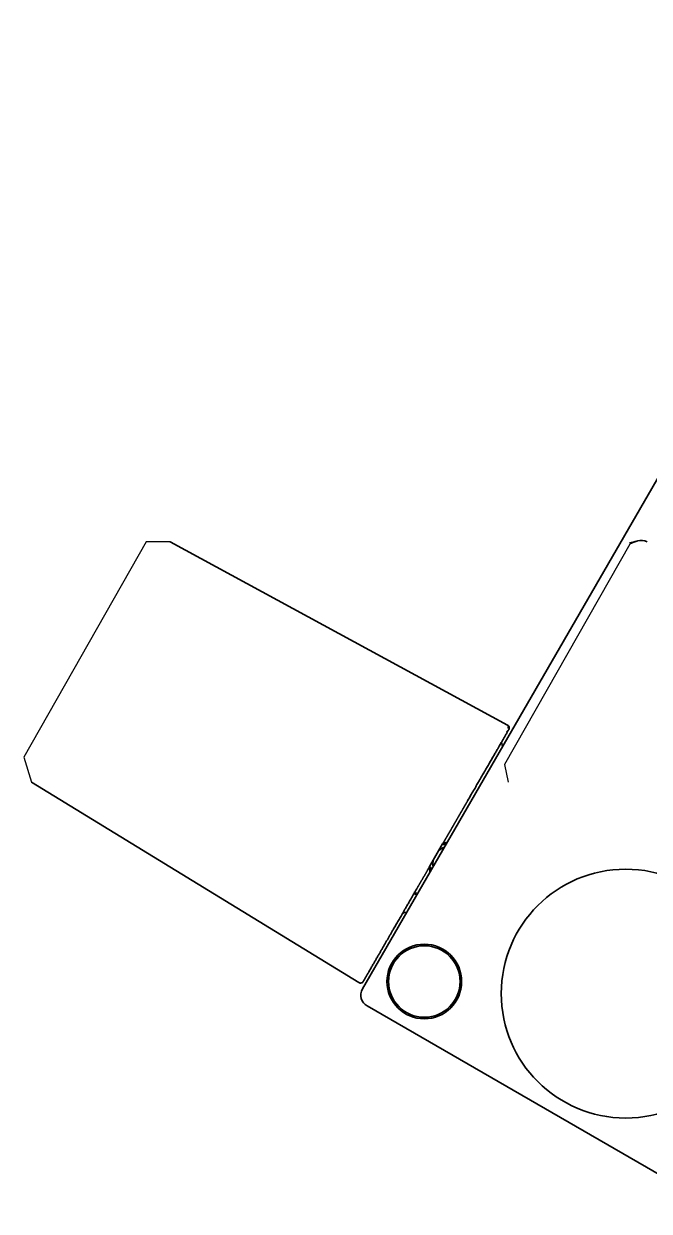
# Model space of a CAD drawing. Header units: inches. Extents: x 786 to 5755, y 618 to 5453.
# Drawn here: x 2918.2 to 3018.7, y 625.7 to 816.6 of the extents above; entities that cross this region are included whole.
import ezdxf

# ---------------------------------------------------------------- set-up
doc = ezdxf.new("R2010")
doc.units = ezdxf.units.IN
doc.layers.add('1', color=7, linetype='Continuous', true_color=0xffffff)

msp = doc.modelspace()

# ---------------------------------------------------------------- linework, layer by layer
at = {"color": 7}
for p, q in [((2937.9, 733.31), (2918.22, 698.7)), ((2941.75, 733.31), (2937.9, 733.31)), ((3015.59, 732.97), (2995.44, 697.55)), ((2918.22, 698.7), (2919.46, 694.7)), ((2995.44, 697.55), (2996.07, 694.7))]:
    msp.add_line(p, q, dxfattribs=at)
at = {"layer": '1', "color": 7, "linetype": 'Continuous', "lineweight": 35}
for p, q in [((2972.65, 661.44), (3062.23, 816.61)), ((2941.75, 733.31), (2995.97, 703.87)), ((2995.15, 700.41), (2994.96, 701.1)), ((2972.07, 662.46), (2919.46, 694.7)), ((2983.37, 681.02), (2985.52, 684.75)), ((2981.16, 676.56), (2981.01, 677.11)), ((2979.15, 673.68), (2979.53, 673.78)), ((2974.56, 664.88), (2974.65, 664.91)), ((3030.54, 625.71), (2973.38, 658.71))]:
    msp.add_line(p, q, dxfattribs=at)
for centre, radius in [((3014.94, 660.7), 20), ((2982.58, 662.64), 6), ((2982.58, 662.64), 5.75)]:
    msp.add_circle(centre, radius, dxfattribs=at)
for centre, radius, start, end in [((3017.41, 731.55), 2, 61.5, 105.75), ((2987.06, 681.41), 3.1, 113.7558, 135.4121), ((2987.06, 681.41), 3.5, 105.5883, 114.5827), ((2987.06, 681.41), 3.1, 164.5946, 186.2508), ((2987.06, 681.41), 3.5, 185.8627, 194.4183), ((2974.38, 660.44), 2, 150, 240)]:
    msp.add_arc(centre, radius, start, end, dxfattribs=at)
for points, knots in [([(3015.54, 733.11), (3015.62, 733.13), (3015.75, 733.16), (3015.9, 733.21), (3016.02, 733.24), (3016.13, 733.27), (3016.27, 733.31), (3016.43, 733.36), (3016.6, 733.4), (3016.74, 733.44), (3016.84, 733.47), (3016.86, 733.48), (3016.86, 733.48)], [0, 0, 0, 0, 0.125, 0.1875, 0.25, 0.3125, 0.375, 0.5, 0.625, 0.75, 0.875, 1, 1, 1, 1]), ([(3016.72, 733.44), (3016.69, 733.43), (3016.61, 733.4), (3016.39, 733.33), (3016.06, 733.19), (3015.77, 733.06), (3015.59, 732.97)], [0, 0, 0, 0, 0.204905, 0.430709, 0.685946, 1, 1, 1, 1]), ([(2985.52, 684.75), (2985.54, 684.77), (2985.56, 684.81), (2985.6, 684.87), (2985.63, 684.93), (2985.67, 685), (2985.7, 685.06), (2985.74, 685.12), (2985.78, 685.18), (2985.81, 685.24), (2985.85, 685.3), (2985.88, 685.37), (2985.92, 685.43), (2985.95, 685.49), (2985.99, 685.55), (2986.02, 685.61), (2986.06, 685.67), (2986.09, 685.73), (2986.13, 685.8), (2986.17, 685.86), (2986.2, 685.92), (2986.24, 685.98), (2986.27, 686.04), (2986.31, 686.1), (2986.34, 686.16), (2986.38, 686.22), (2986.41, 686.28), (2986.45, 686.35), (2986.48, 686.41), (2986.52, 686.47), (2986.55, 686.53), (2986.59, 686.59), (2986.62, 686.65), (2986.66, 686.71), (2986.69, 686.77), (2986.73, 686.83), (2986.76, 686.89), (2986.8, 686.95), (2986.83, 687.01), (2986.87, 687.07), (2986.9, 687.13), (2986.94, 687.19), (2986.97, 687.25), (2987.01, 687.31), (2987.04, 687.37), (2987.07, 687.43), (2987.11, 687.49), (2987.14, 687.55), (2987.18, 687.61), (2987.21, 687.67), (2987.25, 687.73), (2987.28, 687.79), (2987.32, 687.85), (2987.35, 687.91), (2987.38, 687.97), (2987.42, 688.03), (2987.45, 688.08), (2987.49, 688.14), (2987.52, 688.2), (2987.55, 688.26), (2987.59, 688.32), (2987.62, 688.38), (2987.66, 688.44), (2987.69, 688.5), (2987.72, 688.55), (2987.76, 688.61), (2987.79, 688.67), (2987.82, 688.73), (2987.86, 688.79), (2987.89, 688.85), (2987.92, 688.9), (2987.96, 688.96), (2987.99, 689.02), (2988.02, 689.08), (2988.06, 689.13), (2988.09, 689.19), (2988.12, 689.25), (2988.16, 689.31), (2988.19, 689.36), (2988.22, 689.42), (2988.26, 689.48), (2988.29, 689.54), (2988.32, 689.59), (2988.36, 689.65), (2988.39, 689.71), (2988.42, 689.76), (2988.45, 689.82), (2988.49, 689.88), (2988.52, 689.93), (2988.55, 689.99), (2988.58, 690.05), (2988.62, 690.1), (2988.65, 690.16), (2988.68, 690.21), (2988.71, 690.27), (2988.75, 690.33), (2988.78, 690.38), (2988.81, 690.44), (2988.84, 690.49), (2988.87, 690.55), (2988.91, 690.6), (2988.94, 690.66), (2988.97, 690.71), (2989, 690.77), (2989.03, 690.82), (2989.06, 690.88), (2989.1, 690.93), (2989.13, 690.99), (2989.16, 691.04), (2989.19, 691.1), (2989.22, 691.15), (2989.25, 691.2), (2989.28, 691.26), (2989.32, 691.31), (2989.35, 691.37), (2989.38, 691.42), (2989.41, 691.47), (2989.44, 691.53), (2989.47, 691.58), (2989.5, 691.63), (2989.72, 692.01), (2990.09, 692.66), (2990.6, 693.53), (2991.02, 694.27), (2991.35, 694.84), (2991.61, 695.29), (2991.83, 695.66), (2992.04, 696.03), (2992.21, 696.33), (2992.35, 696.58), (2992.48, 696.8), (2992.64, 697.07), (2992.83, 697.4), (2993.09, 697.85), (2993.41, 698.4), (2993.76, 699), (2994.08, 699.56), (2994.36, 700.04), (2994.59, 700.45), (2994.78, 700.77), (2994.94, 701.05), (2995.07, 701.28), (2995.19, 701.48), (2995.28, 701.64), (2995.37, 701.79), (2995.46, 701.96), (2995.58, 702.16), (2995.71, 702.38), (2995.84, 702.62), (2995.95, 702.8), (2996.01, 702.91), (2996.04, 702.96), (2996.05, 702.98)], [0, 0, 0, 0, 0.002347, 0.004693, 0.007038, 0.009381, 0.011723, 0.014063, 0.016402, 0.01874, 0.021076, 0.023412, 0.025745, 0.028078, 0.030409, 0.032738, 0.035066, 0.037393, 0.039719, 0.042043, 0.044366, 0.046688, 0.049008, 0.051327, 0.053644, 0.05596, 0.058275, 0.060589, 0.062901, 0.065212, 0.067521, 0.069829, 0.072136, 0.074441, 0.076745, 0.079048, 0.08135, 0.08365, 0.085948, 0.088246, 0.090542, 0.092836, 0.09513, 0.097422, 0.099713, 0.102002, 0.10429, 0.106577, 0.108862, 0.111146, 0.113428, 0.11571, 0.11799, 0.120268, 0.122546, 0.124821, 0.127096, 0.129369, 0.131641, 0.133912, 0.136181, 0.138449, 0.140715, 0.14298, 0.145244, 0.147507, 0.149768, 0.152027, 0.154286, 0.156543, 0.158798, 0.161052, 0.163305, 0.165556, 0.167806, 0.170055, 0.172302, 0.174547, 0.176791, 0.179034, 0.181275, 0.183515, 0.185753, 0.18799, 0.190226, 0.192459, 0.194692, 0.196923, 0.199152, 0.20138, 0.203606, 0.205831, 0.208054, 0.210276, 0.212496, 0.214714, 0.216932, 0.219147, 0.221361, 0.223573, 0.225784, 0.227993, 0.230201, 0.232407, 0.234611, 0.236814, 0.239015, 0.241215, 0.243413, 0.245609, 0.247804, 0.249997, 0.252188, 0.254378, 0.256566, 0.258752, 0.260937, 0.26312, 0.265302, 0.267481, 0.269659, 0.311569, 0.348589, 0.380775, 0.408204, 0.425656, 0.44314, 0.460639, 0.478136, 0.486406, 0.497547, 0.511552, 0.528413, 0.548118, 0.583862, 0.619099, 0.6539, 0.688239, 0.71524, 0.739877, 0.762145, 0.782048, 0.799599, 0.81481, 0.827686, 0.843851, 0.86575, 0.893412, 0.926891, 0.966204, 0.984323, 1, 1, 1, 1]), ([(2996.17, 703.46), (2996.16, 703.49), (2996.14, 703.56), (2996.08, 703.65), (2996.01, 703.72), (2995.96, 703.76), (2995.93, 703.77)], [0, 0, 0, 0, 0.262567, 0.520289, 0.767104, 1, 1, 1, 1]), ([(2996.17, 703.18), (2996.2, 703.23), (2996.24, 703.35), (2996.23, 703.57), (2996.13, 703.76), (2996.03, 703.84), (2995.97, 703.87)], [0, 0, 0, 0, 0.236119, 0.494912, 0.753705, 1, 1, 1, 1]), ([(2986.28, 685.06), (2986.16, 685.03), (2986.04, 685), (2985.8, 684.92), (2985.68, 684.87), (2985.56, 684.81)], [0, 0, 0, 0, 0.5, 0.5, 1, 1, 1, 1]), ([(2972.76, 662.64), (2972.76, 662.64), (2972.76, 662.64), (2972.76, 662.64), (2972.76, 662.64), (2972.76, 662.64), (2972.76, 662.64), (2972.76, 662.64), (2972.76, 662.64), (2972.76, 662.64), (2972.76, 662.65), (2972.77, 662.65), (2972.77, 662.65), (2972.77, 662.65), (2972.77, 662.66), (2972.77, 662.66), (2972.77, 662.66), (2972.78, 662.66), (2972.78, 662.67), (2972.78, 662.67), (2972.78, 662.68), (2972.78, 662.68), (2972.79, 662.68), (2972.79, 662.69), (2972.79, 662.69), (2972.79, 662.7), (2972.8, 662.7), (2972.8, 662.71), (2972.8, 662.71), (2972.8, 662.72), (2972.81, 662.72), (2972.81, 662.73), (2972.81, 662.73), (2972.82, 662.74), (2972.82, 662.74), (2972.82, 662.75), (2972.83, 662.76), (2972.83, 662.76), (2972.84, 662.77), (2972.84, 662.78), (2972.84, 662.78), (2972.85, 662.79), (2972.85, 662.8), (2972.86, 662.8), (2972.86, 662.81), (2972.86, 662.82), (2972.87, 662.82), (2972.87, 662.83), (2972.88, 662.84), (2972.88, 662.85), (2972.89, 662.85), (2972.89, 662.86), (2972.89, 662.87), (2972.9, 662.88), (2972.9, 662.89), (2972.91, 662.9), (2972.91, 662.9), (2972.92, 662.91), (2972.92, 662.92), (2972.93, 662.93), (2972.93, 662.94), (2972.94, 662.95), (2972.94, 662.96), (2972.95, 662.96), (2972.95, 662.97), (2972.96, 662.98), (2972.96, 662.99), (2972.97, 663), (2972.98, 663.01), (2972.98, 663.02), (2972.99, 663.03), (2972.99, 663.04), (2973, 663.05), (2973, 663.06), (2973.01, 663.07), (2973.01, 663.08), (2973.02, 663.09), (2973.02, 663.1), (2973.03, 663.11), (2973.04, 663.12), (2973.04, 663.13), (2973.05, 663.14), (2973.05, 663.15), (2973.06, 663.16), (2973.06, 663.17), (2973.07, 663.18), (2973.08, 663.19), (2973.08, 663.2), (2973.09, 663.21), (2973.09, 663.22), (2973.1, 663.23), (2973.11, 663.24), (2973.11, 663.25), (2973.12, 663.26), (2973.12, 663.27), (2973.13, 663.28), (2973.14, 663.29), (2973.14, 663.3), (2973.15, 663.31), (2973.15, 663.32), (2973.16, 663.33), (2973.17, 663.34), (2973.17, 663.35), (2973.18, 663.36), (2973.18, 663.37), (2973.19, 663.38), (2973.2, 663.39), (2973.2, 663.4), (2973.21, 663.41), (2973.21, 663.42), (2973.22, 663.43), (2973.23, 663.44), (2973.23, 663.45), (2973.24, 663.46), (2973.24, 663.47), (2973.25, 663.48), (2973.25, 663.49), (2973.26, 663.5), (2973.27, 663.51), (2973.27, 663.52), (2973.28, 663.54), (2973.28, 663.55), (2973.29, 663.56), (2973.3, 663.57), (2973.3, 663.58), (2973.31, 663.59), (2973.31, 663.6), (2973.32, 663.61), (2973.32, 663.61), (2973.33, 663.62), (2973.34, 663.63), (2973.34, 663.64), (2973.35, 663.65), (2973.35, 663.66), (2973.36, 663.67), (2973.36, 663.68), (2973.37, 663.69), (2973.37, 663.7), (2973.38, 663.71), (2973.39, 663.72), (2973.39, 663.73), (2973.4, 663.74), (2973.4, 663.75), (2973.41, 663.76), (2973.41, 663.77), (2973.42, 663.78), (2973.42, 663.78), (2973.43, 663.79), (2973.43, 663.8), (2973.44, 663.81), (2973.44, 663.82), (2973.45, 663.83), (2973.45, 663.84), (2973.46, 663.85), (2973.46, 663.85), (2973.47, 663.86), (2973.47, 663.87), (2973.48, 663.88), (2973.48, 663.89), (2973.49, 663.9), (2973.49, 663.9), (2973.5, 663.91), (2973.5, 663.92), (2973.51, 663.93), (2973.51, 663.94), (2973.51, 663.94), (2973.52, 663.95), (2973.52, 663.96), (2973.53, 663.97), (2973.53, 663.97), (2973.54, 663.98), (2973.54, 663.99), (2973.54, 664), (2973.55, 664), (2973.55, 664.01), (2973.56, 664.02), (2973.56, 664.02), (2973.56, 664.03), (2973.62, 664.12), (2973.72, 664.3), (2973.88, 664.58), (2974.03, 664.84), (2974.18, 665.1), (2974.32, 665.34), (2974.45, 665.56), (2974.57, 665.78), (2974.71, 666.01), (2974.85, 666.25), (2974.99, 666.5), (2975.13, 666.74), (2975.27, 666.98), (2975.4, 667.21), (2975.54, 667.44), (2975.66, 667.67), (2975.79, 667.89), (2975.94, 668.15), (2976.13, 668.48), (2976.35, 668.86), (2976.58, 669.26), (2976.82, 669.67), (2977.06, 670.08), (2977.3, 670.51), (2977.53, 670.9), (2977.74, 671.26), (2977.93, 671.59), (2978.12, 671.92), (2978.32, 672.27), (2978.52, 672.62), (2978.74, 672.99), (2978.95, 673.36), (2979.17, 673.75), (2979.41, 674.17), (2979.69, 674.65), (2980.03, 675.23), (2980.42, 675.91), (2980.87, 676.69), (2981.21, 677.28), (2981.42, 677.63), (2981.46, 677.72), (2981.51, 677.8), (2981.56, 677.89), (2981.62, 677.98), (2981.67, 678.06), (2981.72, 678.15), (2981.77, 678.24), (2981.82, 678.34), (2981.88, 678.43), (2981.93, 678.52), (2981.98, 678.62), (2982.04, 678.71), (2982.09, 678.81), (2982.15, 678.9), (2982.21, 679), (2982.26, 679.1), (2982.32, 679.2), (2982.38, 679.3), (2982.44, 679.4), (2982.5, 679.5), (2982.56, 679.6), (2982.62, 679.71), (2982.68, 679.81), (2982.74, 679.92), (2982.8, 680.02), (2982.86, 680.13), (2982.92, 680.24), (2982.99, 680.35), (2983.05, 680.46), (2983.11, 680.57), (2983.18, 680.68), (2983.24, 680.79), (2983.31, 680.91), (2983.35, 680.98), (2983.37, 681.02)], [0, 0, 0, 0, 0.001622, 0.003844, 0.006058, 0.008261, 0.010456, 0.012641, 0.014817, 0.016984, 0.019141, 0.02129, 0.023428, 0.025558, 0.027678, 0.029789, 0.031891, 0.033984, 0.036067, 0.038141, 0.040206, 0.042261, 0.044308, 0.046345, 0.048372, 0.050391, 0.0524, 0.054401, 0.056392, 0.058373, 0.060346, 0.062309, 0.064263, 0.066208, 0.068144, 0.07007, 0.071988, 0.073896, 0.075795, 0.077684, 0.079565, 0.081436, 0.083298, 0.085151, 0.086995, 0.08883, 0.090655, 0.092472, 0.094279, 0.096077, 0.097866, 0.099645, 0.101416, 0.103177, 0.104929, 0.106672, 0.108406, 0.11013, 0.111846, 0.113552, 0.115249, 0.116937, 0.118616, 0.120286, 0.121946, 0.123597, 0.12524, 0.126873, 0.128497, 0.130111, 0.131717, 0.133313, 0.1349, 0.136478, 0.138047, 0.139607, 0.141157, 0.142699, 0.144231, 0.145754, 0.147267, 0.148772, 0.150267, 0.151753, 0.15323, 0.154698, 0.156156, 0.157606, 0.159046, 0.160476, 0.161898, 0.16331, 0.164714, 0.166107, 0.167492, 0.168868, 0.170234, 0.171591, 0.172939, 0.174277, 0.175607, 0.176927, 0.178238, 0.179539, 0.180832, 0.182115, 0.183389, 0.184653, 0.185909, 0.187155, 0.188392, 0.189619, 0.190838, 0.192047, 0.193247, 0.194438, 0.195619, 0.196791, 0.197954, 0.199108, 0.200252, 0.201388, 0.202514, 0.20363, 0.204738, 0.205836, 0.206925, 0.208005, 0.209075, 0.210136, 0.211188, 0.212231, 0.213264, 0.214288, 0.215303, 0.216309, 0.217305, 0.218293, 0.219271, 0.220239, 0.221199, 0.222149, 0.22309, 0.224021, 0.224944, 0.225857, 0.226761, 0.227656, 0.228541, 0.229417, 0.230284, 0.231142, 0.23199, 0.232829, 0.233659, 0.23448, 0.235292, 0.236094, 0.236887, 0.23767, 0.238445, 0.23921, 0.239966, 0.240713, 0.24145, 0.242179, 0.242898, 0.243608, 0.244308, 0.244999, 0.245682, 0.246354, 0.247018, 0.247672, 0.248318, 0.248953, 0.24958, 0.250198, 0.250806, 0.274781, 0.29681, 0.316894, 0.335046, 0.351294, 0.365654, 0.37813, 0.393231, 0.40783, 0.421914, 0.435474, 0.448501, 0.460989, 0.472932, 0.484328, 0.495175, 0.505471, 0.523644, 0.541747, 0.559807, 0.577845, 0.595872, 0.613893, 0.631917, 0.644922, 0.65816, 0.671621, 0.685295, 0.699171, 0.71325, 0.727538, 0.742037, 0.756755, 0.774661, 0.795881, 0.820426, 0.848316, 0.87958, 0.882537, 0.885522, 0.888536, 0.891579, 0.89465, 0.897749, 0.900877, 0.904033, 0.907218, 0.910431, 0.913673, 0.916943, 0.920242, 0.923569, 0.926925, 0.930309, 0.933722, 0.937162, 0.940632, 0.94413, 0.947656, 0.95121, 0.954793, 0.958405, 0.962045, 0.965713, 0.969409, 0.973134, 0.976887, 0.980668, 0.984478, 0.988316, 0.992183, 0.996077, 1, 1, 1, 1]), ([(2983.37, 681.01), (2983.38, 680.87), (2983.4, 680.75), (2983.45, 680.5), (2983.48, 680.38), (2983.51, 680.26)], [0, 0, 0, 0, 0.5, 0.5, 1, 1, 1, 1]), ([(2972.07, 662.46), (2972.11, 662.43), (2972.23, 662.38), (2972.45, 662.39), (2972.64, 662.48), (2972.73, 662.59), (2972.76, 662.64)], [0, 0, 0, 0, 0.240631, 0.493754, 0.746877, 1, 1, 1, 1])]:
    msp.add_open_spline(points, degree=3, knots=knots, dxfattribs=at)
for points in [[(2995.77, 702.76), (2996.11, 703.06), (2996.11, 703.07)], [(2996.23, 703.35), (2996.26, 703.56), (2995.93, 703.37)], [(2981.31, 676.91), (2981.2, 676.85), (2981.1, 676.79)], [(2979.13, 673.58), (2979.28, 673.67), (2979.43, 673.76)]]:
    msp.add_open_spline(points, degree=2, dxfattribs=at)

doc.saveas('drawing.dxf')
